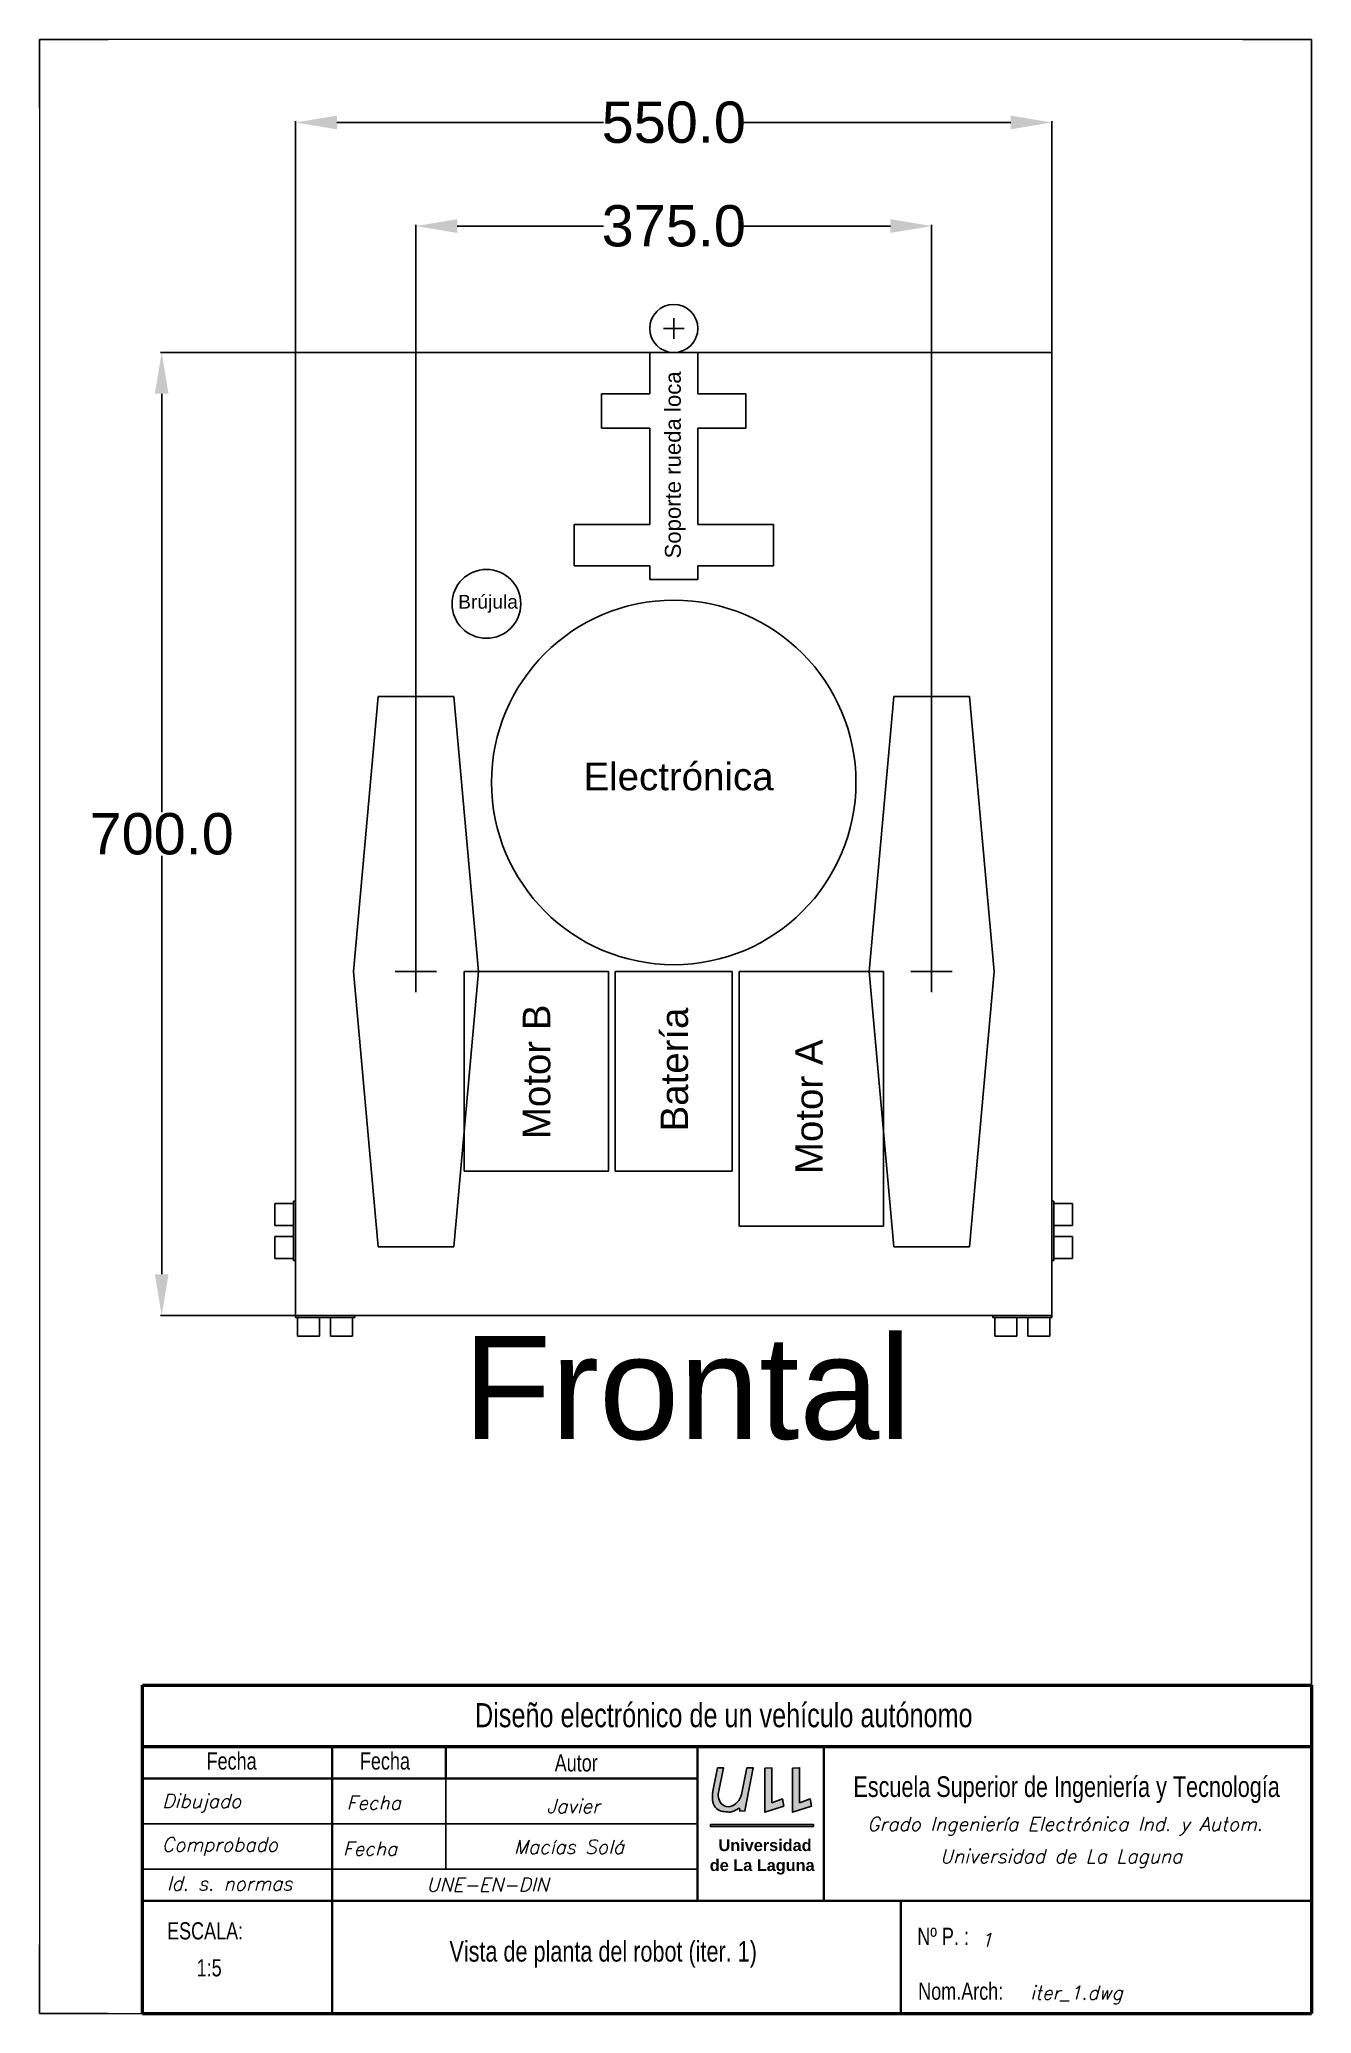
# Paper-space layout 'Planta' of a CAD drawing. Header units: millimetres. Extents: x 19 to 204, y 4 to 291.
# The model-space entities are those that its viewports show. They can reach past a viewport. Long polylines and large blocks are cut down to what shows.
import ezdxf
from ezdxf.enums import TextEntityAlignment as Align

# ---------------------------------------------------------------- set-up
doc = ezdxf.new("R2010")
doc.units = ezdxf.units.MM
for name, color, linetype, lineweight in [('caj 25', 4, 'Continuous', 25), ('caj 35', 3, 'Continuous', 35), ('caj 50', 7, 'Continuous', 50), ('txt25', 6, 'Continuous', 25), ('txt35', 3, 'Continuous', 35), ('txt50', 7, 'Continuous', 50)]:
    doc.layers.add(name, color=color, linetype=linetype, lineweight=lineweight)
for name, color, linetype in [('FRAME 070', 5, 'Continuous'), ('FRAME 200', 8, 'Continuous'), ('Motores', 7, 'Continuous')]:
    doc.layers.add(name, color=color, linetype=linetype)
doc.styles.add('Estilo1', font='', dxfattribs={"height": 3})
doc.styles.add('RomanS', font='romans.shx')
doc.styles.get("Standard").update_dxf_attribs({"font": 'arial.ttf'})
doc.styles.add('STYLE1', font='arial.ttf', dxfattribs={"width": 0.75, "height": 2.5})
doc.styles.get('Estilo1').set_extended_font_data('Antique Olive Compact', bold=True)
doc.dimstyles.get("Standard").update_dxf_attribs({"dimtxt": 6, "dimasz": 6, "dimexe": 0.18, "dimexo": 0.0625, "dimgap": 0.09, "dimtad": 0, "dimtih": 1, "dimtoh": 1, "dimdec": 1, "dimzin": 0, "dimdsep": 46, "dimtxsty": 'Standard', "dimcen": 0, "dimadec": 0, "dimazin": 0, "dimtfac": 1, "dimtdec": 1, "dimtofl": 0, "dimtmove": 0, "dimatfit": 3, "dimfxl": 1, "dimtolj": 1, "dimtzin": 0, "dimarcsym": 0})

# ---------------------------------------------------------------- blocks, each defined once
blk = doc.blocks.new('*D10')
at = {"color": 0, "lineweight": -2, "transparency": 16777216}
for p, q in [((56.46, 245.75), (56.46, 279.32)), ((62.46, 279.14), (101.25, 279.14)), ((160.46, 279.14), (121.66, 279.14)), ((166.46, 245.75), (166.46, 279.32))]:
    blk.add_line(p, q, dxfattribs=at)
at = {"color": 0, "transparency": 16777216}
for points in [[(62.46, 280.14), (62.46, 278.14), (56.46, 279.14)], [(160.46, 280.14), (160.46, 278.14), (166.46, 279.14)]]:
    blk.add_solid(points, dxfattribs=at)
at = {"layer": 'Defpoints', "color": 0, "transparency": 16777216}
for p in [(166.46, 279.14), (56.46, 245.69), (166.46, 245.69)]:
    blk.add_point(p, dxfattribs=at)
at = {"color": 0, "transparency": 16777216, "insert": (111.46, 279.14), "char_height": 6, "attachment_point": 5}
blk.add_mtext('\\A1;550.0', dxfattribs=at)
blk = doc.blocks.new('*D11')
at = {"color": 0, "lineweight": -2, "transparency": 16777216}
for p, q in [((73.96, 155.75), (73.96, 264.26)), ((79.96, 264.08), (101.26, 264.08)), ((142.96, 264.08), (121.66, 264.08)), ((148.96, 155.75), (148.96, 264.26))]:
    blk.add_line(p, q, dxfattribs=at)
at = {"color": 0, "transparency": 16777216}
for points in [[(79.96, 265.08), (79.96, 263.08), (73.96, 264.08)], [(142.96, 265.08), (142.96, 263.08), (148.96, 264.08)]]:
    blk.add_solid(points, dxfattribs=at)
at = {"layer": 'Defpoints', "color": 0, "transparency": 16777216}
for p in [(73.96, 264.08), (73.96, 155.69), (148.96, 155.69)]:
    blk.add_point(p, dxfattribs=at)
at = {"color": 0, "transparency": 16777216, "insert": (111.46, 264.08), "char_height": 6, "attachment_point": 5}
blk.add_mtext('\\A1;375.0', dxfattribs=at)
blk = doc.blocks.new('*D12')
at = {"color": 0, "lineweight": -2, "transparency": 16777216}
for p, q in [((56.39, 245.69), (36.8, 245.69)), ((36.98, 239.69), (36.98, 178.85)), ((36.98, 111.69), (36.98, 172.54)), ((56.39, 105.69), (36.8, 105.69))]:
    blk.add_line(p, q, dxfattribs=at)
at = {"color": 0, "transparency": 16777216}
for points in [[(35.98, 239.69), (37.98, 239.69), (36.98, 245.69)], [(35.98, 111.69), (37.98, 111.69), (36.98, 105.69)]]:
    blk.add_solid(points, dxfattribs=at)
at = {"layer": 'Defpoints', "color": 0, "transparency": 16777216}
for p in [(56.46, 245.69), (36.98, 105.69), (56.46, 105.69)]:
    blk.add_point(p, dxfattribs=at)
at = {"color": 0, "transparency": 16777216, "insert": (36.98, 175.69), "char_height": 6, "attachment_point": 5}
blk.add_mtext('\\A1;700.0', dxfattribs=at)
blk = doc.blocks.new('HC-SR04')
for p, q in [((-20, 1.5), (-20, 15)), ((-20, 15), (-4, 15)), ((-4, 15), (-4, 1.5)), ((4, 1.5), (4, 15)), ((4, 15), (20, 15)), ((20, 15), (20, 1.5)), ((-21.5, 1.5), (-21.5, 0)), ((-21.5, 1.5), (-20, 1.5)), ((0, 0), (-21.5, 0)), ((-20, 1.5), (-4, 1.5)), ((-4, 1.5), (4, 1.5)), ((21.5, 0), (0, 0)), ((4, 1.5), (20, 1.5)), ((20, 1.5), (21.5, 1.5)), ((21.5, 0), (21.5, 1.5)), ((21.5, 1.5), (21.5, 0)), ((21.5, 0), (21.5, 0))]:
    blk.add_line(p, q)
blk = doc.blocks.new('batería')
at = {"layer": 'Motores'}
for p, q in [((-42.5, 145), (-42.5, 0)), ((42.5, 145), (-42.5, 145)), ((42.5, 0), (42.5, 145)), ((-42.5, 0), (42.5, 0))]:
    blk.add_line(p, q, dxfattribs=at)
at = {"insert": (-9.6, 67.9), "char_height": 20, "attachment_point": 1, "rotation": 90}
blk.add_mtext_dynamic_manual_height_columns('\\pxqc;Batería', width=11.859, gutter_width=12.5, heights=[1.5], dxfattribs=at)
blk = doc.blocks.new('motor_a')
for p, q in [((0, 185), (-105, 185)), ((-105, 185), (-105, 0)), ((0, 0), (0, 185)), ((-105, 0), (0, 0))]:
    blk.add_line(p, q)
at = {"insert": (-64.2, 37.8), "char_height": 20, "attachment_point": 1, "rotation": 90}
blk.add_mtext_dynamic_manual_height_columns('Motor A', width=114.314, gutter_width=12.5, heights=[0], dxfattribs=at)
blk = doc.blocks.new('motor_b')
for p, q in [((0, 0), (0, 145)), ((0, 145), (105, 145)), ((105, 145), (105, 0)), ((0, 0), (105, 0))]:
    blk.add_line(p, q)
at = {"insert": (42.7, 23.2), "char_height": 20, "attachment_point": 1, "rotation": 90}
blk.add_mtext_dynamic_manual_height_columns('Motor B', width=114.314, gutter_width=12.5, heights=[0], dxfattribs=at)

msp = doc.modelspace()

# ---------------------------------------------------------------- linework, layer by layer
for p, q in [((1275, 1717.5), (1275, 1725)), ((1275, 1717.5), (1267.5, 1717.5)), ((1275, 1717.5), (1275, 1710)), ((1275, 1717.5), (1282.5, 1717.5)), ((1550, 1700), (1000, 1700)), ((1000, 1700), (1000, 1000)), ((1257.5, 1670), (1257.5, 1700)), ((1275, 1700), (1292.5, 1700)), ((1292.5, 1700), (1292.5, 1670)), ((1292.5, 1700), (1292.5, 1670)), ((1550, 1000), (1550, 1700)), ((1550, 1700), (1550, 1450)), ((1257.5, 1670), (1222.5, 1670)), ((1222.5, 1670), (1222.5, 1645)), ((1327.5, 1670), (1292.5, 1670)), ((1327.5, 1645), (1327.5, 1670)), ((1222.5, 1645), (1257.5, 1645)), ((1257.5, 1575), (1257.5, 1645)), ((1292.5, 1645), (1292.5, 1575)), ((1292.5, 1645), (1327.5, 1645)), ((1257.5, 1575), (1202.5, 1575)), ((1202.5, 1575), (1202.5, 1545)), ((1347.5, 1575), (1292.5, 1575)), ((1347.5, 1545), (1347.5, 1575)), ((1202.5, 1545), (1257.5, 1545)), ((1257.5, 1535), (1257.5, 1545)), ((1292.5, 1545), (1347.5, 1545)), ((1292.5, 1535), (1292.5, 1545)), ((1275, 1535), (1257.5, 1535)), ((1292.5, 1535), (1275, 1535)), ((1042, 1250), (1060, 1450)), ((1060, 1450), (1115, 1450)), ((1115, 1450), (1133, 1250)), ((1417, 1250), (1435, 1450)), ((1490, 1450), (1435, 1450)), ((1490, 1450), (1508, 1250)), ((1087.5, 1250), (1087.5, 1265)), ((1462.5, 1250), (1462.5, 1265)), ((1042, 1250), (1060, 1050)), ((1087.5, 1250), (1072.5, 1250)), ((1087.5, 1250), (1087.5, 1235)), ((1087.5, 1250), (1102.5, 1250)), ((1133, 1250), (1115, 1050)), ((1417, 1250), (1435, 1050)), ((1462.5, 1250), (1447.5, 1250)), ((1462.5, 1250), (1462.5, 1235)), ((1462.5, 1250), (1477.5, 1250)), ((1508, 1250), (1490, 1050)), ((1550, 1000), (1550, 1250)), ((1060, 1050), (1115, 1050)), ((1490, 1050), (1435, 1050)), ((1000, 1000), (1550, 1000))]:
    msp.add_line(p, q)
for centre, radius in [((1275, 1717.5), 17.5), ((1138.8, 1517.3), 25), ((1275, 1387.5), 132.5)]:
    msp.add_circle(centre, radius)

# ---------------------------------------------------------------- block references
for name, p in [('motor_b', (1122.5, 1105)), ('batería', (1275, 1105)), ('motor_a', (1427.5, 1065))]:
    msp.add_blockref(name, p)
for p, rotation in [((1000, 1061.5), 89.99999999999999), ((1550, 1061.5), 270), ((1021.5, 1000), 180), ((1528.5, 1000), 180)]:
    msp.add_blockref('HC-SR04', p, dxfattribs=dict(rotation=rotation))

# ---------------------------------------------------------------- texts
at = {"insert": (1268.6, 1550.3), "char_height": 11.52, "attachment_point": 1, "rotation": 90}
msp.add_mtext_dynamic_manual_height_columns('Soporte rueda loca', width=252.117, gutter_width=12.5, heights=[0], dxfattribs=at)
at = {"attachment_point": 1}
for s, width, heights, insert, char_height in [('Brújula', 12.104, [2.85], (1118.2, 1523.8), 10), ('\\pxqc;Electrónica', 173.577, [0], (1191.7, 1401.8), 20), ('Frontal', 308.955, [0], (1121.8, 985.1), 75)]:
    msp.add_mtext_dynamic_manual_height_columns(s, width=width, gutter_width=12.5, heights=heights, dxfattribs=dict(at, insert=insert, char_height=char_height))

psp = doc.layouts.new('Planta')

# ---------------------------------------------------------------- hatches: boundary and pattern name
h = psp.add_hatch(color=256)
h.paths.add_polyline_path([(123.008, 39.922), (122.097, 39.922), (121.298, 36.061, -0.2813864), (119.665, 34.317, -0.2369951), (118.582, 34.532, -0.1648903), (118.005, 35.408, -0.0999189), (117.953, 36.325), (118.689, 39.929), (117.816, 39.929), (117.146, 36.534, 0.1142711), (117.202, 34.794, 0.3065068), (118.587, 33.59, 0.0083059), (119.472, 33.497, 0.1438345), (120.184, 33.64, 0.006924), (120.89, 34.023, -0.6126448), (121.086, 33.892), (121.062, 33.64), (121.803, 33.658)])
h.paths.add_polyline_path([(124.696, 33.463), (127.457, 34.363), (127.254, 35.395), (125.724, 34.849), (125.722, 39.924), (124.71, 39.888)])
h.paths.add_polyline_path([(128.722, 33.468), (131.482, 34.368), (131.28, 35.4), (129.75, 34.854), (129.748, 39.929), (128.736, 39.893)])

# ---------------------------------------------------------------- linework, layer by layer
for p, q in [((78.323, 38.369), (78.323, 31.774)), ((78.323, 31.774), (78.323, 25.179))]:
    psp.add_line(p, q)
psp.add_lwpolyline([(117.816, 39.929), (117.146, 36.534, 0.1142711), (117.202, 34.794, 0.3065068), (118.587, 33.59, 0.0083059), (119.472, 33.497, 0.1438345), (120.184, 33.64, 0.006924), (120.89, 34.023, -0.6126448), (121.086, 33.892), (121.062, 33.64), (121.803, 33.658), (123.008, 39.922), (122.097, 39.922), (121.298, 36.061, -0.2813864), (119.665, 34.317, -0.2369951), (118.582, 34.532, -0.1648903), (118.005, 35.408, -0.0999189), (117.953, 36.325), (118.689, 39.929)], format="xyb", close=True)
for points in [[(124.71, 39.888), (124.696, 33.463), (127.457, 34.363), (127.254, 35.395), (125.724, 34.849), (125.722, 39.924)], [(128.736, 39.893), (128.722, 33.468), (131.482, 34.368), (131.28, 35.4), (129.75, 34.854), (129.748, 39.929)], [(116.784, 31.69), (131.77, 31.69), (131.77, 31.417), (116.784, 31.417)]]:
    psp.add_lwpolyline(points, close=True)
at = {"layer": 'caj 25', "color": 0}
for p, q in [((114.891, 31.774), (34.215, 31.774)), ((114.891, 25.179), (34.215, 25.179))]:
    psp.add_line(p, q, dxfattribs=at)
at = {"layer": 'caj 35', "color": 0}
for p, q in [((61.783, 4.206), (61.783, 43.022)), ((78.323, 38.369), (78.323, 43.022)), ((114.891, 20.585), (114.891, 43.022)), ((133.269, 20.585), (133.269, 43.022)), ((114.891, 38.369), (34.215, 38.369)), ((34.215, 20.585), (204.215, 20.585)), ((144.485, 4.206), (144.485, 20.585))]:
    psp.add_line(p, q, dxfattribs=at)
at = {"layer": 'caj 50', "color": 0}
for p, q in [((34.215, 51.94), (204.215, 51.94)), ((34.215, 4.206), (34.215, 51.94)), ((204.215, 51.94), (204.215, 4.206)), ((34.215, 43.022), (204.215, 43.022)), ((34.215, 4.206), (204.215, 4.206))]:
    psp.add_line(p, q, dxfattribs=at)
at = {"layer": 'FRAME 070'}
psp.add_line((204.215, 4.206), (204.215, 281.206), dxfattribs=at)
at = {"layer": 'FRAME 200'}
for p, q in [((19.206, 291.206), (19.206, 281.206)), ((29.206, 291.206), (19.206, 291.206)), ((204.215, 291.206), (194.215, 291.206)), ((204.215, 281.206), (204.215, 291.206)), ((19.206, 4.206), (19.206, 14.206)), ((204.215, 4.206), (204.215, 14.206)), ((204.215, 4.206), (204.215, 14.206)), ((19.206, 4.206), (29.206, 4.206)), ((204.215, 4.206), (194.215, 4.206)), ((204.215, 4.206), (194.215, 4.206))]:
    psp.add_line(p, q, dxfattribs=at)

# ---------------------------------------------------------------- texts
at = {"char_height": 1.69344, "width": 15.04863, "attachment_point": 1, "style": 'Estilo1'}
for s, insert in [('{\\fArial|b1|i0|c0|p34;Universidad}', (117.965, 29.515)), ('{\\fArial|b1|i0|c0|p34;de La Laguna}', (116.697, 26.617))]:
    psp.add_mtext(s, dxfattribs=dict(at, insert=insert))
at = {"layer": 'txt25', "color": 0, "style": 'STYLE1', "width": 0.75}
for s, p in [('Fecha', (43.511, 39.673)), ('Fecha', (65.813, 39.673)), ('Autor', (94.14, 39.399))]:
    psp.add_text(s, height=2.5, dxfattribs=at).set_placement(p)
psp.add_text('Escuela Superior de Ingeniería y Tecnología', height=3, dxfattribs=at).set_placement((168.594, 35.693), align=Align.CENTER)
at = {"layer": 'txt25', "color": 0, "style": 'RomanS', "oblique": 15}
for s, p in [('Dibujado', (37.064, 34.103)), ('Fecha', (63.872, 33.848)), ('Javier', (92.972, 33.347)), ('Comprobado', (37.001, 27.785)), ('Fecha', (63.344, 27.167)), ('Macías Solá', (88.181, 27.433)), ('Id. s. normas', (37.721, 22.106))]:
    psp.add_text(s, height=2, dxfattribs=at).set_placement(p)
for s, p in [('Grado Ingeniería Electrónica Ind. y Autom.', (168.347, 30.756)), ('Universidad de La Laguna', (167.791, 26.07)), ('UNE-EN-DIN', (84.368, 21.936)), ('1', (156.935, 13.909)), ('iter_1.dwg', (170.009, 6.226))]:
    psp.add_text(s, height=2, dxfattribs=at).set_placement(p, align=Align.CENTER)
at = {"layer": 'txt35', "color": 0, "style": 'STYLE1', "width": 0.75}
psp.add_text('Diseño electrónico de un vehículo autónomo', height=3.5, dxfattribs=at).set_placement((118.733, 45.831), align=Align.CENTER)
for s, p in [('ESCALA:', (37.765, 14.978)), ('Nº P. :', (146.875, 14.172)), ('1:5', (42.067, 9.605)), ('Nom.Arch:', (147.008, 6.203))]:
    psp.add_text(s, height=2.5, dxfattribs=at).set_placement(p)
at = {"layer": 'txt50', "color": 0, "style": 'STYLE1', "width": 0.75}
psp.add_text('Vista de planta del robot (iter. 1)', height=3, dxfattribs=at).set_placement((101.194, 11.754), align=Align.CENTER)

# ---------------------------------------------------------------- dimensions: what is measured, and where the dimension line sits
for base, p1, p2, picture, middle in [((166.457, 279.144), (56.457, 245.692), (166.457, 245.692), '*D10', (111.457, 279.144)), ((73.957, 264.077), (148.957, 155.692), (73.957, 155.692), '*D11', (111.457, 264.077))]:
    dim = psp.add_linear_dim(base=base, p1=p1, p2=p2, dimstyle='Standard', override={"dimlfac": -5})
    dim.commit()
    dim.dimension.update_dxf_attribs({"geometry": picture, "text_midpoint": middle})
dim = psp.add_linear_dim(base=(36.985, 105.692), p1=(56.457, 245.692), p2=(56.457, 105.692), angle=90, dimstyle='Standard', override={"dimlfac": -5})
dim.commit()
dim.dimension.update_dxf_attribs({"geometry": '*D12', "text_midpoint": (36.985, 175.692)})

# ---------------------------------------------------------------- viewports
at = {"layer": '0'}
psp.add_viewport(center=(111.711, 147.706), size=(185.009, 286.9996), view_center_point=(1276.269, 1210.07), view_height=1434.9982, dxfattribs=at)

doc.saveas('drawing.dxf')
